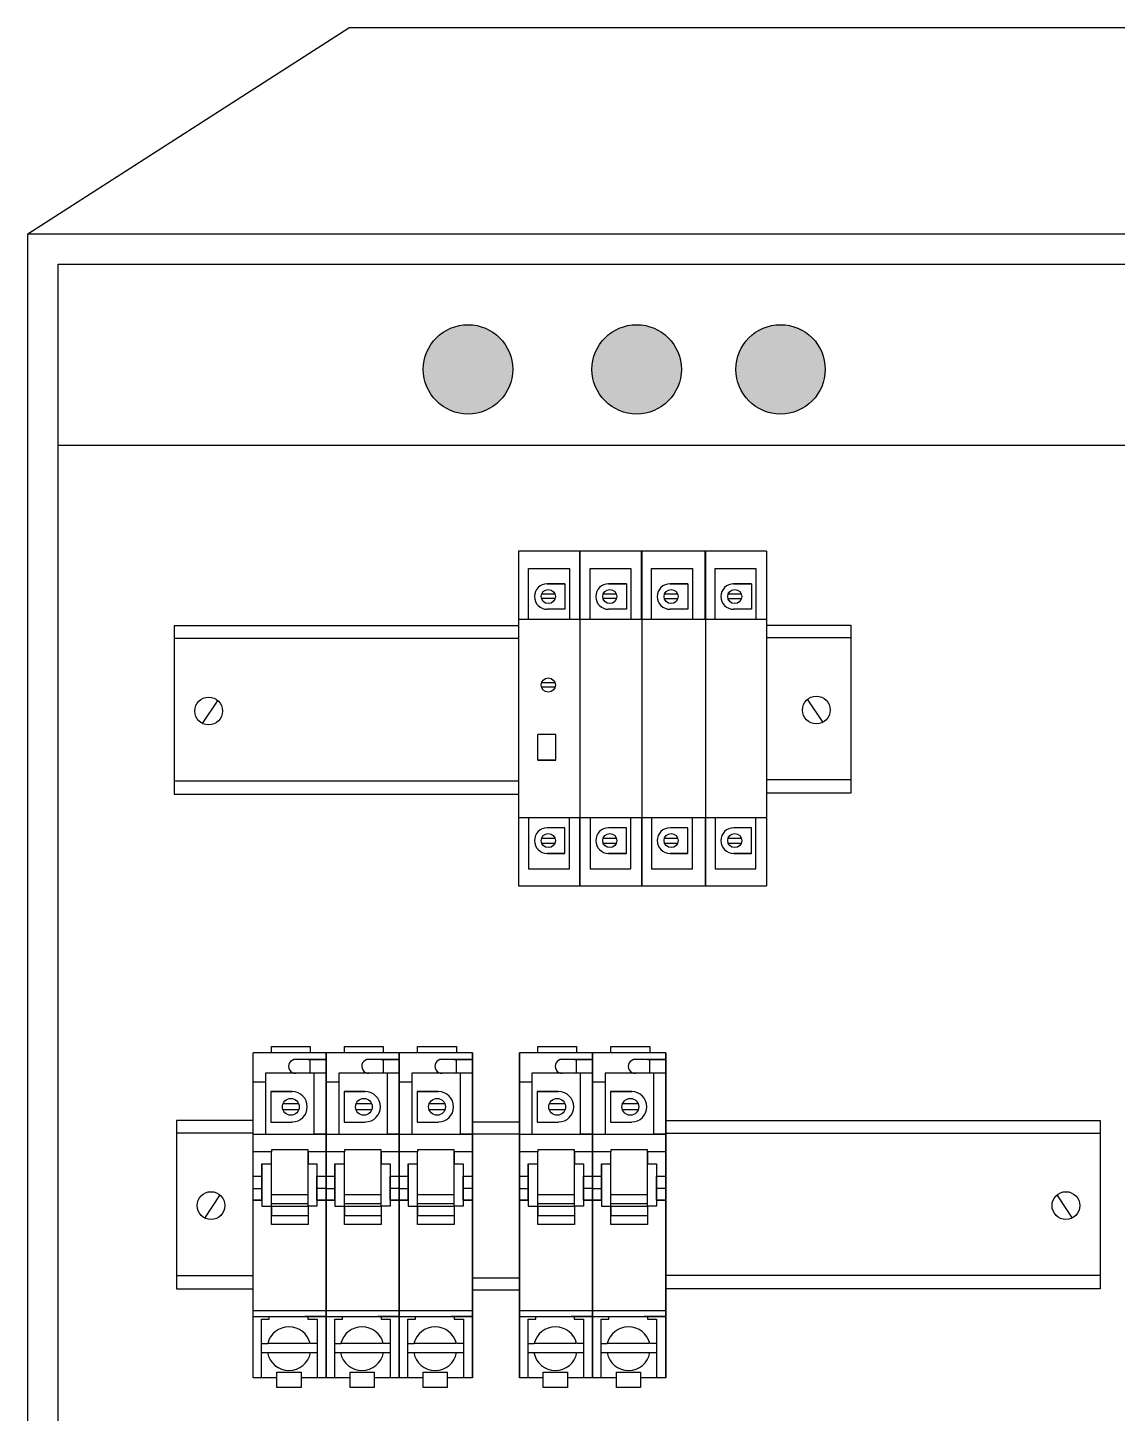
# Model space of a CAD drawing. Header units: millimetres. Extents: x -1335 to 33749, y 2338 to 5277.
# Drawn here: x 29799.9 to 29928.7, y 2863.6 to 3027.3 of the extents above; entities that cross this region are included whole.
import ezdxf

# ---------------------------------------------------------------- set-up
doc = ezdxf.new("R2010")
doc.units = ezdxf.units.MM
doc.layers.add('ASEMBOL', color=41, linetype='Continuous')
doc.layers.add('MAHAL', color=151, linetype='Continuous', lineweight=0)

msp = doc.modelspace()

# ---------------------------------------------------------------- hatches: boundary and pattern name
at = {"layer": 'MAHAL'}
h = msp.add_hatch(color=256, dxfattribs=at)
h.set_gradient(color1=(244, 11, 158), color2=(246, 60, 178), one_color=1, tint=0.6)
h.paths.add_polyline_path([(29857.22, 2986.95, 1), (29846.67, 2986.95, 1)])
h = msp.add_hatch(color=256, dxfattribs=at)
h.set_gradient(color1=(15, 15, 240), color2=(63, 63, 243), one_color=1, tint=0.6)
h.paths.add_polyline_path([(29877.16, 2986.95, 1), (29866.6, 2986.95, 1)])
h = msp.add_hatch(color=256, dxfattribs=at)
h.set_gradient(color1=(236, 214, 19), color2=(240, 222, 66), one_color=1, tint=0.6)
h.paths.add_polyline_path([(29894.16, 2986.95, 1), (29883.61, 2986.95, 1)])

# ---------------------------------------------------------------- linework, layer by layer
for p, q in [((29799.92, 3002.98, 16.46), (29837.85, 3027.32, 16.46)), ((30125.43, 3027.32, 16.46), (29837.85, 3027.32, 16.46)), ((29799.92, 2766.27, 16.46), (29799.92, 3002.98, 16.46)), ((29799.92, 3002.98, 16.46), (30087.51, 3002.98, 16.46)), ((29803.52, 2770.25, 16.46), (29803.52, 2999.38, 16.46)), ((29803.52, 2999.38, 16.46), (30084.92, 2999.38, 16.46))]:
    msp.add_line(p, q)
at = {"layer": 'ASEMBOL'}
for p, q in [((29803.52, 2977.98, 16.46), (29934.67, 2977.98, 16.46)), ((29857.93, 2965.45, 16.46), (29857.93, 2925.91, 16.46)), ((29887.22, 2965.45, 16.46), (29857.93, 2965.45, 16.46)), ((29865.18, 2957.4, 16.46), (29865.18, 2965.45, 16.46)), ((29865.18, 2957.4, 16.46), (29865.18, 2965.45, 16.46)), ((29865.18, 2965.45, 16.46), (29865.18, 2957.4, 16.46)), ((29865.18, 2965.45, 16.46), (29865.18, 2957.4, 16.46)), ((29865.18, 2965.45, 16.46), (29865.18, 2957.4, 16.46)), ((29865.18, 2965.45, 16.46), (29865.18, 2925.91, 16.46)), ((29865.18, 2965.44, 16.46), (29865.18, 2957.4, 16.46)), ((29872.44, 2957.4, 16.46), (29872.44, 2965.45, 16.46)), ((29872.44, 2965.45, 16.46), (29872.44, 2957.4, 16.46)), ((29872.44, 2965.45, 16.46), (29872.44, 2957.4, 16.46)), ((29872.51, 2965.45, 16.46), (29872.51, 2925.91, 16.46)), ((29879.96, 2957.4, 16.46), (29879.96, 2965.45, 16.46)), ((29879.96, 2965.45, 16.46), (29879.96, 2957.4, 16.46)), ((29879.96, 2965.45, 16.46), (29879.96, 2957.4, 16.46)), ((29880.03, 2965.45, 16.46), (29880.03, 2925.91, 16.46)), ((29887.22, 2965.45, 16.46), (29887.22, 2925.91, 16.46)), ((29859.11, 2957.4, 16.46), (29859.11, 2963.42, 16.46)), ((29859.11, 2963.42, 16.46), (29863.94, 2963.42, 16.46)), ((29863.94, 2963.42, 16.46), (29863.94, 2962.55, 16.46)), ((29863.94, 2963.42, 16.46), (29863.94, 2957.4, 16.46)), ((29866.37, 2963.42, 16.46), (29871.2, 2963.42, 16.46)), ((29866.37, 2957.4, 16.46), (29866.37, 2963.42, 16.46)), ((29871.2, 2963.42, 16.46), (29871.2, 2962.55, 16.46)), ((29871.2, 2963.42, 16.46), (29871.2, 2957.4, 16.46)), ((29873.62, 2957.4, 16.46), (29873.62, 2963.42, 16.46)), ((29873.62, 2963.42, 16.46), (29878.46, 2963.42, 16.46)), ((29878.46, 2963.42, 16.46), (29878.46, 2962.54, 16.46)), ((29878.46, 2963.42, 16.46), (29878.46, 2957.4, 16.46)), ((29881.14, 2957.4, 16.46), (29881.14, 2963.42, 16.46)), ((29881.14, 2963.42, 16.46), (29885.97, 2963.42, 16.46)), ((29885.97, 2963.42, 16.46), (29885.97, 2962.54, 16.46)), ((29885.97, 2963.42, 16.46), (29885.97, 2957.4, 16.46)), ((29861.31, 2961.6, 16.46), (29863.41, 2961.6, 16.46)), ((29863.41, 2961.6, 16.46), (29861.31, 2961.6, 16.46)), ((29863.41, 2961.6, 16.46), (29863.41, 2958.59, 16.46)), ((29868.56, 2961.6, 16.46), (29870.67, 2961.6, 16.46)), ((29870.67, 2961.6, 16.46), (29868.56, 2961.6, 16.46)), ((29870.67, 2961.6, 16.46), (29870.67, 2958.59, 16.46)), ((29875.82, 2961.6, 16.46), (29877.93, 2961.6, 16.46)), ((29877.93, 2961.6, 16.46), (29875.82, 2961.6, 16.46)), ((29877.93, 2961.6, 16.46), (29877.93, 2958.59, 16.46)), ((29883.34, 2961.6, 16.46), (29885.45, 2961.6, 16.46)), ((29885.45, 2961.6, 16.46), (29883.34, 2961.6, 16.46)), ((29885.45, 2961.6, 16.46), (29885.45, 2958.59, 16.46)), ((29860.65, 2960.41, 16.46), (29862.23, 2960.41, 16.46)), ((29862.23, 2959.85, 16.46), (29860.65, 2959.85, 16.46)), ((29867.9, 2960.41, 16.46), (29869.49, 2960.41, 16.46)), ((29869.49, 2959.85, 16.46), (29867.9, 2959.85, 16.46)), ((29875.16, 2960.41, 16.46), (29876.74, 2960.41, 16.46)), ((29876.74, 2959.84, 16.46), (29875.16, 2959.84, 16.46)), ((29882.68, 2960.41, 16.46), (29884.26, 2960.41, 16.46)), ((29884.26, 2959.84, 16.46), (29882.68, 2959.84, 16.46)), ((29887.22, 2957.4, 16.46), (29857.93, 2957.4, 16.46)), ((29863.41, 2958.59, 16.46), (29861.31, 2958.59, 16.46)), ((29870.67, 2958.59, 16.46), (29868.56, 2958.59, 16.46)), ((29877.93, 2958.59, 16.46), (29875.82, 2958.59, 16.46)), ((29885.45, 2958.59, 16.46), (29883.34, 2958.59, 16.46)), ((29817.24, 2956.62, 32.92), (29817.24, 2936.74, 32.92)), ((29857.93, 2956.62, 2.78), (29817.24, 2956.62, 20.55)), ((29887.22, 2956.73, -61.44), (29897.17, 2956.73, -57.23)), ((29897.17, 2956.73, -45.04), (29897.17, 2936.86, -45.04)), ((29857.93, 2955.14, 2.78), (29817.24, 2955.14, 20.55)), ((29887.22, 2955.26, -61.44), (29897.17, 2955.26, -57.23)), ((29860.65, 2949.95, 16.46), (29862.23, 2949.95, 16.46)), ((29862.23, 2949.38, 16.46), (29860.65, 2949.38, 16.46)), ((29822.37, 2947.85, 32.92), (29820.54, 2945.08, 32.92)), ((29892.04, 2947.97, -45.04), (29893.88, 2945.2, -45.04)), ((29862.32, 2943.8, 16.46), (29860.21, 2943.8, 16.46)), ((29860.21, 2940.78, 16.46), (29860.21, 2943.8, 16.46)), ((29862.32, 2940.78, 16.46), (29862.32, 2943.8, 16.46)), ((29862.32, 2940.78, 16.46), (29860.21, 2940.78, 16.46)), ((29860.21, 2940.78, 16.46), (29862.32, 2940.78, 16.46)), ((29817.24, 2938.31, 20.55), (29857.93, 2938.31, 2.78)), ((29897.17, 2938.43, -57.23), (29887.22, 2938.43, -61.44)), ((29817.24, 2936.74, 20.55), (29857.93, 2936.74, 2.78)), ((29897.17, 2936.86, -57.23), (29887.22, 2936.86, -61.44)), ((29887.22, 2933.96, 16.46), (29857.93, 2933.96, 16.46)), ((29859.11, 2933.96, 16.46), (29859.11, 2927.93, 16.46)), ((29863.41, 2932.77, 16.46), (29861.31, 2932.77, 16.46)), ((29863.41, 2929.75, 16.46), (29863.41, 2932.77, 16.46)), ((29863.94, 2927.93, 16.46), (29863.94, 2933.96, 16.46)), ((29865.18, 2925.91, 16.46), (29865.18, 2933.96, 16.46)), ((29865.18, 2925.91, 16.46), (29865.18, 2933.96, 16.46)), ((29865.18, 2933.96, 16.46), (29865.18, 2925.91, 16.46)), ((29865.18, 2933.96, 16.46), (29865.18, 2925.91, 16.46)), ((29865.18, 2933.96, 16.46), (29865.18, 2925.91, 16.46)), ((29865.18, 2933.96, 16.46), (29865.18, 2925.91, 16.46)), ((29866.37, 2933.96, 16.46), (29866.37, 2927.93, 16.46)), ((29870.67, 2932.77, 16.46), (29868.56, 2932.77, 16.46)), ((29870.67, 2929.75, 16.46), (29870.67, 2932.77, 16.46)), ((29871.2, 2927.93, 16.46), (29871.2, 2933.96, 16.46)), ((29872.51, 2925.91, 16.46), (29872.51, 2933.96, 16.46)), ((29873.62, 2933.96, 16.46), (29873.62, 2927.93, 16.46)), ((29877.93, 2932.77, 16.46), (29875.82, 2932.77, 16.46)), ((29877.93, 2929.75, 16.46), (29877.93, 2932.77, 16.46)), ((29878.46, 2927.93, 16.46), (29878.46, 2933.96, 16.46)), ((29880.03, 2925.91, 16.46), (29880.03, 2933.96, 16.46)), ((29881.14, 2933.96, 16.46), (29881.14, 2927.93, 16.46)), ((29885.45, 2932.77, 16.46), (29883.34, 2932.77, 16.46)), ((29885.45, 2929.75, 16.46), (29885.45, 2932.77, 16.46)), ((29885.97, 2927.93, 16.46), (29885.97, 2933.96, 16.46)), ((29862.23, 2931.51, 16.46), (29860.65, 2931.51, 16.46)), ((29869.49, 2931.51, 16.46), (29867.9, 2931.51, 16.46)), ((29876.74, 2931.51, 16.46), (29875.16, 2931.51, 16.46)), ((29884.26, 2931.51, 16.46), (29882.68, 2931.51, 16.46)), ((29860.65, 2930.94, 16.46), (29862.23, 2930.94, 16.46)), ((29863.41, 2929.75, 16.46), (29861.31, 2929.75, 16.46)), ((29861.31, 2929.75, 16.46), (29863.41, 2929.75, 16.46)), ((29867.9, 2930.94, 16.46), (29869.49, 2930.94, 16.46)), ((29870.67, 2929.75, 16.46), (29868.56, 2929.75, 16.46)), ((29868.56, 2929.75, 16.46), (29870.67, 2929.75, 16.46)), ((29875.16, 2930.95, 16.46), (29876.74, 2930.95, 16.46)), ((29877.93, 2929.75, 16.46), (29875.82, 2929.75, 16.46)), ((29875.82, 2929.75, 16.46), (29877.93, 2929.75, 16.46)), ((29882.68, 2930.95, 16.46), (29884.26, 2930.95, 16.46)), ((29885.45, 2929.75, 16.46), (29883.34, 2929.75, 16.46)), ((29883.34, 2929.75, 16.46), (29885.45, 2929.75, 16.46)), ((29859.11, 2927.93, 16.46), (29863.94, 2927.93, 16.46)), ((29863.94, 2927.93, 16.46), (29863.94, 2928.81, 16.46)), ((29866.37, 2927.93, 16.46), (29871.2, 2927.93, 16.46)), ((29871.2, 2927.93, 16.46), (29871.2, 2928.81, 16.46)), ((29873.62, 2927.93, 16.46), (29878.46, 2927.93, 16.46)), ((29878.46, 2927.93, 16.46), (29878.46, 2928.81, 16.46)), ((29881.14, 2927.93, 16.46), (29885.97, 2927.93, 16.46)), ((29885.97, 2927.93, 16.46), (29885.97, 2928.81, 16.46)), ((29857.93, 2925.91, 16.46), (29887.22, 2925.91, 16.46)), ((29828.71, 2906.94, 16.46), (29833.3, 2906.94, 16.46)), ((29828.71, 2906.17, 16.46), (29828.71, 2906.94, 16.46)), ((29833.3, 2906.94, 16.46), (29833.3, 2906.17, 16.46)), ((29837.35, 2906.94, 16.46), (29841.94, 2906.94, 16.46)), ((29837.35, 2906.17, 16.46), (29837.35, 2906.94, 16.46)), ((29841.94, 2906.94, 16.46), (29841.94, 2906.17, 16.46)), ((29845.99, 2906.94, 16.46), (29850.58, 2906.94, 16.46)), ((29845.99, 2906.17, 16.46), (29845.99, 2906.94, 16.46)), ((29850.58, 2906.94, 16.46), (29850.58, 2906.17, 16.46)), ((29860.19, 2906.94, 16.46), (29864.78, 2906.94, 16.46)), ((29860.19, 2906.17, 16.46), (29860.19, 2906.94, 16.46)), ((29864.78, 2906.94, 16.46), (29864.78, 2906.17, 16.46)), ((29868.83, 2906.94, 16.46), (29873.42, 2906.94, 16.46)), ((29868.83, 2906.17, 16.46), (29868.83, 2906.94, 16.46)), ((29873.42, 2906.94, 16.46), (29873.42, 2906.17, 16.46)), ((29826.55, 2867.77, 16.46), (29826.55, 2906.17, 16.46)), ((29835.19, 2906.17, 16.46), (29826.55, 2906.17, 16.46)), ((29835.19, 2905.4, 16.46), (29831.59, 2905.4, 16.46)), ((29835.19, 2905.4, 16.46), (29833.05, 2905.4, 16.46)), ((29833.05, 2905.4, 16.46), (29835.19, 2905.4, 16.46)), ((29833.31, 2903.76, 16.46), (29833.31, 2905.4, 16.46)), ((29835.19, 2867.77, 16.46), (29835.19, 2906.17, 16.46)), ((29843.83, 2906.17, 16.46), (29835.19, 2906.17, 16.46)), ((29835.19, 2867.77, 16.46), (29835.19, 2906.17, 16.46)), ((29835.19, 2906.17, 16.46), (29835.19, 2867.77, 16.46)), ((29835.19, 2867.77, 16.46), (29835.19, 2906.17, 16.46)), ((29843.83, 2905.4, 16.46), (29840.23, 2905.4, 16.46)), ((29843.83, 2905.4, 16.46), (29841.69, 2905.4, 16.46)), ((29841.69, 2905.4, 16.46), (29843.83, 2905.4, 16.46)), ((29841.95, 2903.76, 16.46), (29841.95, 2905.4, 16.46)), ((29843.83, 2867.77, 16.46), (29843.83, 2906.17, 16.46)), ((29843.83, 2906.17, 16.46), (29843.83, 2867.77, 16.46)), ((29843.83, 2867.77, 16.46), (29843.83, 2906.17, 16.46)), ((29852.47, 2906.17, 16.46), (29843.83, 2906.17, 16.46)), ((29852.47, 2905.4, 16.46), (29848.87, 2905.4, 16.46)), ((29852.47, 2905.4, 16.46), (29850.33, 2905.4, 16.46)), ((29850.33, 2905.4, 16.46), (29852.47, 2905.4, 16.46)), ((29850.59, 2903.76, 16.46), (29850.59, 2905.4, 16.46)), ((29852.47, 2867.77, 16.46), (29852.47, 2906.17, 16.46)), ((29852.47, 2867.77, 16.46), (29852.47, 2906.17, 16.46)), ((29852.47, 2906.17, 16.46), (29852.47, 2867.77, 16.46)), ((29858.03, 2867.77, 16.46), (29858.03, 2906.17, 16.46)), ((29866.67, 2906.17, 16.46), (29858.03, 2906.17, 16.46)), ((29858.03, 2867.77, 16.46), (29858.03, 2906.17, 16.46)), ((29858.03, 2906.17, 16.46), (29858.03, 2867.77, 16.46)), ((29858.03, 2867.77, 16.46), (29858.03, 2906.17, 16.46)), ((29866.67, 2905.4, 16.46), (29863.07, 2905.4, 16.46)), ((29866.67, 2905.4, 16.46), (29864.53, 2905.4, 16.46)), ((29864.53, 2905.4, 16.46), (29866.67, 2905.4, 16.46)), ((29864.79, 2903.76, 16.46), (29864.79, 2905.4, 16.46)), ((29866.67, 2867.77, 16.46), (29866.67, 2906.17, 16.46)), ((29866.67, 2906.17, 16.46), (29866.67, 2867.77, 16.46)), ((29866.67, 2867.77, 16.46), (29866.67, 2906.17, 16.46)), ((29875.31, 2906.17, 16.46), (29866.67, 2906.17, 16.46)), ((29875.31, 2905.4, 16.46), (29871.71, 2905.4, 16.46)), ((29875.31, 2905.4, 16.46), (29873.17, 2905.4, 16.46)), ((29873.17, 2905.4, 16.46), (29875.31, 2905.4, 16.46)), ((29873.43, 2903.76, 16.46), (29873.43, 2905.4, 16.46)), ((29875.31, 2867.77, 16.46), (29875.31, 2906.17, 16.46)), ((29875.31, 2867.77, 16.46), (29875.31, 2906.17, 16.46)), ((29875.31, 2906.17, 16.46), (29875.31, 2867.77, 16.46)), ((29835.19, 2903.76, 16.46), (29828.03, 2903.76, 16.46)), ((29828.03, 2903.76, 16.46), (29828.03, 2902.71, 16.46)), ((29828.03, 2903.76, 16.46), (29828.03, 2896.58, 16.46)), ((29835.19, 2903.76, 16.46), (29831.59, 2903.76, 16.46)), ((29833.78, 2896.58, 16.46), (29833.78, 2903.76, 16.46)), ((29843.83, 2903.76, 16.46), (29836.67, 2903.76, 16.46)), ((29836.67, 2903.76, 16.46), (29836.67, 2902.71, 16.46)), ((29836.67, 2903.76, 16.46), (29836.67, 2896.58, 16.46)), ((29843.83, 2903.76, 16.46), (29840.23, 2903.76, 16.46)), ((29842.42, 2896.58, 16.46), (29842.42, 2903.76, 16.46)), ((29852.47, 2903.76, 16.46), (29845.31, 2903.76, 16.46)), ((29845.31, 2903.76, 16.46), (29845.31, 2902.71, 16.46)), ((29845.31, 2903.76, 16.46), (29845.31, 2896.58, 16.46)), ((29852.47, 2903.76, 16.46), (29848.87, 2903.76, 16.46)), ((29851.06, 2896.58, 16.46), (29851.06, 2903.76, 16.46)), ((29866.67, 2903.76, 16.46), (29859.51, 2903.76, 16.46)), ((29859.51, 2903.76, 16.46), (29859.51, 2902.71, 16.46)), ((29859.51, 2903.76, 16.46), (29859.51, 2896.58, 16.46)), ((29866.67, 2903.76, 16.46), (29863.07, 2903.76, 16.46)), ((29865.26, 2896.58, 16.46), (29865.26, 2903.76, 16.46)), ((29875.31, 2903.76, 16.46), (29868.15, 2903.76, 16.46)), ((29868.15, 2903.76, 16.46), (29868.15, 2902.71, 16.46)), ((29868.15, 2903.76, 16.46), (29868.15, 2896.58, 16.46)), ((29875.31, 2903.76, 16.46), (29871.71, 2903.76, 16.46)), ((29873.9, 2896.58, 16.46), (29873.9, 2903.76, 16.46)), ((29828.03, 2902.71, 16.46), (29826.55, 2902.71, 16.46)), ((29831.17, 2901.59, 16.46), (29828.66, 2901.59, 16.46)), ((29828.66, 2901.59, 16.46), (29831.17, 2901.59, 16.46)), ((29828.66, 2901.59, 16.46), (29828.66, 2898, 16.46)), ((29836.67, 2902.71, 16.46), (29835.19, 2902.71, 16.46)), ((29839.81, 2901.59, 16.46), (29837.3, 2901.59, 16.46)), ((29837.3, 2901.59, 16.46), (29839.81, 2901.59, 16.46)), ((29837.3, 2901.59, 16.46), (29837.3, 2898, 16.46)), ((29845.31, 2902.71, 16.46), (29843.83, 2902.71, 16.46)), ((29845.94, 2901.59, 16.46), (29845.94, 2898, 16.46)), ((29848.45, 2901.59, 16.46), (29845.94, 2901.59, 16.46)), ((29845.94, 2901.59, 16.46), (29848.45, 2901.59, 16.46)), ((29859.51, 2902.71, 16.46), (29858.03, 2902.71, 16.46)), ((29862.65, 2901.59, 16.46), (29860.14, 2901.59, 16.46)), ((29860.14, 2901.59, 16.46), (29862.65, 2901.59, 16.46)), ((29860.14, 2901.59, 16.46), (29860.14, 2898, 16.46)), ((29868.15, 2902.71, 16.46), (29866.67, 2902.71, 16.46)), ((29868.78, 2901.59, 16.46), (29868.78, 2898, 16.46)), ((29871.29, 2901.59, 16.46), (29868.78, 2901.59, 16.46)), ((29868.78, 2901.59, 16.46), (29871.29, 2901.59, 16.46)), ((29831.95, 2900.17, 16.46), (29830.07, 2900.17, 16.46)), ((29840.59, 2900.17, 16.46), (29838.71, 2900.17, 16.46)), ((29849.23, 2900.17, 16.46), (29847.35, 2900.17, 16.46)), ((29863.43, 2900.17, 16.46), (29861.55, 2900.17, 16.46)), ((29872.07, 2900.17, 16.46), (29870.19, 2900.17, 16.46)), ((29830.07, 2899.5, 16.46), (29831.95, 2899.5, 16.46)), ((29838.71, 2899.5, 16.46), (29840.59, 2899.5, 16.46)), ((29847.35, 2899.5, 16.46), (29849.23, 2899.5, 16.46)), ((29861.55, 2899.5, 16.46), (29863.43, 2899.5, 16.46)), ((29870.19, 2899.5, 16.46), (29872.07, 2899.5, 16.46)), ((29826.46, 2898.18, 16.46), (29817.52, 2898.18, 20.37)), ((29817.52, 2898.18, 32.74), (29817.52, 2878.3, 32.74)), ((29826.46, 2896.7, 16.46), (29817.52, 2896.7, 20.37)), ((29828.66, 2898, 16.46), (29831.17, 2898, 16.46)), ((29837.3, 2898, 16.46), (29839.81, 2898, 16.46)), ((29845.94, 2898, 16.46), (29848.45, 2898, 16.46)), ((29852.47, 2898.02, 16.46), (29858.03, 2898.02, 16.46)), ((29860.14, 2898, 16.46), (29862.65, 2898, 16.46)), ((29868.78, 2898, 16.46), (29871.29, 2898, 16.46)), ((29875.31, 2898.18, -5.18), (29926.66, 2898.18, 16.58)), ((29875.31, 2896.7, -5.18), (29926.66, 2896.7, 16.58)), ((29926.66, 2898.18, 32.74), (29926.66, 2878.3, 32.74)), ((29826.55, 2896.58, 16.46), (29828.03, 2896.58, 16.46)), ((29828.03, 2896.58, 16.46), (29835.19, 2896.58, 16.46)), ((29835.19, 2896.58, 16.46), (29833.78, 2896.58, 16.46)), ((29835.19, 2896.58, 16.46), (29836.67, 2896.58, 16.46)), ((29836.67, 2896.58, 16.46), (29843.83, 2896.58, 16.46)), ((29843.83, 2896.58, 16.46), (29842.42, 2896.58, 16.46)), ((29843.83, 2896.58, 16.46), (29845.31, 2896.58, 16.46)), ((29845.31, 2896.58, 16.46), (29852.47, 2896.58, 16.46)), ((29852.47, 2896.58, 16.46), (29851.06, 2896.58, 16.46)), ((29852.47, 2896.62, 16.46), (29858.03, 2896.62, 16.46)), ((29858.03, 2896.58, 16.46), (29859.51, 2896.58, 16.46)), ((29859.51, 2896.58, 16.46), (29866.67, 2896.58, 16.46)), ((29866.67, 2896.58, 16.46), (29865.26, 2896.58, 16.46)), ((29866.67, 2896.58, 16.46), (29868.15, 2896.58, 16.46)), ((29868.15, 2896.58, 16.46), (29875.31, 2896.58, 16.46)), ((29875.31, 2896.58, 16.46), (29873.9, 2896.58, 16.46)), ((29828.72, 2894.46, 16.46), (29826.55, 2894.46, 16.46)), ((29833.05, 2894.71, 16.46), (29828.72, 2894.71, 16.46)), ((29828.72, 2894.71, 16.46), (29828.72, 2894.46, 16.46)), ((29828.72, 2888.05, 16.46), (29828.72, 2894.46, 16.46)), ((29833.05, 2888.05, 16.46), (29833.05, 2894.71, 16.46)), ((29833.05, 2894.48, 16.46), (29833.05, 2893.04, 16.46)), ((29835.18, 2894.46, 16.46), (29833.05, 2894.46, 16.46)), ((29837.36, 2894.46, 16.46), (29835.19, 2894.46, 16.46)), ((29841.69, 2894.71, 16.46), (29837.36, 2894.71, 16.46)), ((29837.36, 2894.71, 16.46), (29837.36, 2894.46, 16.46)), ((29837.36, 2888.05, 16.46), (29837.36, 2894.46, 16.46)), ((29841.69, 2888.05, 16.46), (29841.69, 2894.71, 16.46)), ((29841.69, 2894.48, 16.46), (29841.69, 2893.04, 16.46)), ((29843.82, 2894.46, 16.46), (29841.69, 2894.46, 16.46)), ((29846, 2894.46, 16.46), (29843.83, 2894.46, 16.46)), ((29850.33, 2894.71, 16.46), (29846, 2894.71, 16.46)), ((29846, 2894.71, 16.46), (29846, 2894.46, 16.46)), ((29846, 2888.05, 16.46), (29846, 2894.46, 16.46)), ((29850.33, 2888.05, 16.46), (29850.33, 2894.71, 16.46)), ((29850.33, 2894.48, 16.46), (29850.33, 2893.04, 16.46)), ((29852.46, 2894.46, 16.46), (29850.33, 2894.46, 16.46)), ((29860.2, 2894.46, 16.46), (29858.03, 2894.46, 16.46)), ((29864.54, 2894.71, 16.46), (29860.2, 2894.71, 16.46)), ((29860.2, 2894.71, 16.46), (29860.2, 2894.46, 16.46)), ((29860.2, 2888.05, 16.46), (29860.2, 2894.46, 16.46)), ((29864.54, 2888.05, 16.46), (29864.54, 2894.71, 16.46)), ((29864.54, 2894.48, 16.46), (29864.54, 2893.04, 16.46)), ((29866.66, 2894.46, 16.46), (29864.54, 2894.46, 16.46)), ((29868.84, 2894.46, 16.46), (29866.67, 2894.46, 16.46)), ((29873.18, 2894.71, 16.46), (29868.84, 2894.71, 16.46)), ((29868.84, 2894.71, 16.46), (29868.84, 2894.46, 16.46)), ((29868.84, 2888.05, 16.46), (29868.84, 2894.46, 16.46)), ((29873.18, 2888.05, 16.46), (29873.18, 2894.71, 16.46)), ((29873.18, 2894.48, 16.46), (29873.18, 2893.04, 16.46)), ((29875.3, 2894.46, 16.46), (29873.18, 2894.46, 16.46)), ((29827.59, 2893.06, 16.46), (29827.59, 2888.77, 16.46)), ((29827.59, 2893.06, 16.46), (29828.72, 2893.06, 16.46)), ((29827.59, 2888.77, 16.46), (29827.59, 2893.04, 16.46)), ((29833.05, 2893.04, 16.46), (29834.1, 2893.04, 16.46)), ((29834.1, 2893.04, 16.46), (29834.1, 2891.59, 16.46)), ((29836.23, 2893.06, 16.46), (29836.23, 2888.77, 16.46)), ((29836.23, 2893.06, 16.46), (29837.36, 2893.06, 16.46)), ((29836.23, 2888.77, 16.46), (29836.23, 2893.04, 16.46)), ((29841.69, 2893.04, 16.46), (29842.74, 2893.04, 16.46)), ((29842.74, 2893.04, 16.46), (29842.74, 2891.59, 16.46)), ((29844.87, 2893.06, 16.46), (29844.87, 2888.77, 16.46)), ((29844.87, 2893.06, 16.46), (29846, 2893.06, 16.46)), ((29844.87, 2888.77, 16.46), (29844.87, 2893.04, 16.46)), ((29850.33, 2893.04, 16.46), (29851.38, 2893.04, 16.46)), ((29851.38, 2893.04, 16.46), (29851.38, 2891.59, 16.46)), ((29859.07, 2893.06, 16.46), (29859.07, 2888.77, 16.46)), ((29859.07, 2893.06, 16.46), (29860.2, 2893.06, 16.46)), ((29859.07, 2888.77, 16.46), (29859.07, 2893.04, 16.46)), ((29864.54, 2893.04, 16.46), (29865.59, 2893.04, 16.46)), ((29865.59, 2893.04, 16.46), (29865.59, 2891.59, 16.46)), ((29867.71, 2893.06, 16.46), (29867.71, 2888.77, 16.46)), ((29867.71, 2893.06, 16.46), (29868.84, 2893.06, 16.46)), ((29867.71, 2888.77, 16.46), (29867.71, 2893.04, 16.46)), ((29873.18, 2893.04, 16.46), (29874.23, 2893.04, 16.46)), ((29874.23, 2893.04, 16.46), (29874.23, 2891.59, 16.46)), ((29826.55, 2891.59, 16.46), (29827.59, 2891.59, 16.46)), ((29826.55, 2890.15, 16.46), (29827.59, 2890.15, 16.46)), ((29827.59, 2890.15, 16.46), (29827.59, 2888.77, 16.46)), ((29834.1, 2891.59, 16.46), (29834.1, 2888.77, 16.46)), ((29834.1, 2888.77, 16.46), (29834.1, 2891.59, 16.46)), ((29834.1, 2891.59, 16.46), (29835.19, 2891.59, 16.46)), ((29834.1, 2890.15, 16.46), (29834.1, 2888.77, 16.46)), ((29835.19, 2890.15, 16.46), (29834.1, 2890.15, 16.46)), ((29835.19, 2891.59, 16.46), (29836.23, 2891.59, 16.46)), ((29835.19, 2890.15, 16.46), (29836.23, 2890.15, 16.46)), ((29836.23, 2890.15, 16.46), (29836.23, 2888.77, 16.46)), ((29842.74, 2891.59, 16.46), (29842.74, 2888.77, 16.46)), ((29842.74, 2888.77, 16.46), (29842.74, 2891.59, 16.46)), ((29842.74, 2891.59, 16.46), (29843.83, 2891.59, 16.46)), ((29842.74, 2890.15, 16.46), (29842.74, 2888.77, 16.46)), ((29843.83, 2890.15, 16.46), (29842.74, 2890.15, 16.46)), ((29843.83, 2891.59, 16.46), (29844.87, 2891.59, 16.46)), ((29843.83, 2890.15, 16.46), (29844.87, 2890.15, 16.46)), ((29844.87, 2890.15, 16.46), (29844.87, 2888.77, 16.46)), ((29851.38, 2891.59, 16.46), (29851.38, 2888.77, 16.46)), ((29851.38, 2888.77, 16.46), (29851.38, 2891.59, 16.46)), ((29851.38, 2891.59, 16.46), (29852.47, 2891.59, 16.46)), ((29851.38, 2890.15, 16.46), (29851.38, 2888.77, 16.46)), ((29852.47, 2890.15, 16.46), (29851.38, 2890.15, 16.46)), ((29858.03, 2891.59, 16.46), (29859.07, 2891.59, 16.46)), ((29858.03, 2890.15, 16.46), (29859.07, 2890.15, 16.46)), ((29859.07, 2890.15, 16.46), (29859.07, 2888.77, 16.46)), ((29865.59, 2891.59, 16.46), (29865.59, 2888.77, 16.46)), ((29865.59, 2888.77, 16.46), (29865.59, 2891.59, 16.46)), ((29865.59, 2891.59, 16.46), (29866.67, 2891.59, 16.46)), ((29865.59, 2890.15, 16.46), (29865.59, 2888.77, 16.46)), ((29866.67, 2890.15, 16.46), (29865.59, 2890.15, 16.46)), ((29866.67, 2891.59, 16.46), (29867.71, 2891.59, 16.46)), ((29866.67, 2890.15, 16.46), (29867.71, 2890.15, 16.46)), ((29867.71, 2890.15, 16.46), (29867.71, 2888.77, 16.46)), ((29874.23, 2891.59, 16.46), (29874.23, 2888.77, 16.46)), ((29874.23, 2888.77, 16.46), (29874.23, 2891.59, 16.46)), ((29874.23, 2891.59, 16.46), (29875.31, 2891.59, 16.46)), ((29874.23, 2890.15, 16.46), (29874.23, 2888.77, 16.46)), ((29875.31, 2890.15, 16.46), (29874.23, 2890.15, 16.46)), ((29822.64, 2889.41, 32.74), (29820.81, 2886.64, 32.74)), ((29827.59, 2888.77, 16.46), (29826.55, 2888.77, 16.46)), ((29826.55, 2888.77, 16.46), (29827.59, 2888.77, 16.46)), ((29827.59, 2888.77, 16.46), (29827.59, 2888.05, 16.46)), ((29828.72, 2889.43, 16.46), (29833.05, 2889.43, 16.46)), ((29834.1, 2888.77, 16.46), (29834.1, 2888.05, 16.46)), ((29835.2, 2888.77, 16.46), (29834.1, 2888.77, 16.46)), ((29834.1, 2888.77, 16.46), (29835.2, 2888.77, 16.46)), ((29836.23, 2888.77, 16.46), (29835.19, 2888.77, 16.46)), ((29835.19, 2888.77, 16.46), (29836.23, 2888.77, 16.46)), ((29836.23, 2888.77, 16.46), (29836.23, 2888.05, 16.46)), ((29837.36, 2889.43, 16.46), (29841.69, 2889.43, 16.46)), ((29842.74, 2888.77, 16.46), (29842.74, 2888.05, 16.46)), ((29843.84, 2888.77, 16.46), (29842.74, 2888.77, 16.46)), ((29842.74, 2888.77, 16.46), (29843.84, 2888.77, 16.46)), ((29844.87, 2888.77, 16.46), (29843.83, 2888.77, 16.46)), ((29843.83, 2888.77, 16.46), (29844.87, 2888.77, 16.46)), ((29844.87, 2888.77, 16.46), (29844.87, 2888.05, 16.46)), ((29846, 2889.43, 16.46), (29850.33, 2889.43, 16.46)), ((29851.38, 2888.77, 16.46), (29851.38, 2888.05, 16.46)), ((29852.48, 2888.77, 16.46), (29851.38, 2888.77, 16.46)), ((29851.38, 2888.77, 16.46), (29852.48, 2888.77, 16.46)), ((29859.07, 2888.77, 16.46), (29858.03, 2888.77, 16.46)), ((29858.03, 2888.77, 16.46), (29859.07, 2888.77, 16.46)), ((29859.07, 2888.77, 16.46), (29859.07, 2888.05, 16.46)), ((29860.2, 2889.43, 16.46), (29864.54, 2889.43, 16.46)), ((29865.59, 2888.77, 16.46), (29865.59, 2888.05, 16.46)), ((29866.68, 2888.77, 16.46), (29865.59, 2888.77, 16.46)), ((29865.59, 2888.77, 16.46), (29866.68, 2888.77, 16.46)), ((29867.71, 2888.77, 16.46), (29866.67, 2888.77, 16.46)), ((29866.67, 2888.77, 16.46), (29867.71, 2888.77, 16.46)), ((29867.71, 2888.77, 16.46), (29867.71, 2888.05, 16.46)), ((29868.84, 2889.43, 16.46), (29873.18, 2889.43, 16.46)), ((29874.23, 2888.77, 16.46), (29874.23, 2888.05, 16.46)), ((29875.32, 2888.77, 16.46), (29874.23, 2888.77, 16.46)), ((29874.23, 2888.77, 16.46), (29875.32, 2888.77, 16.46)), ((29921.53, 2889.41, 32.74), (29923.36, 2886.64, 32.74)), ((29827.59, 2888.05, 16.46), (29828.72, 2888.05, 16.46)), ((29833.05, 2888.35, 16.46), (29828.72, 2888.35, 16.46)), ((29828.72, 2888.05, 16.46), (29833.05, 2888.05, 16.46)), ((29828.72, 2888.05, 16.46), (29828.72, 2886.97, 16.46)), ((29828.72, 2885.88, 16.46), (29828.72, 2888.05, 16.46)), ((29828.72, 2886.97, 16.46), (29833.05, 2886.97, 16.46)), ((29833.05, 2888.05, 16.46), (29833.05, 2888.35, 16.46)), ((29834.1, 2888.05, 16.46), (29833.05, 2888.05, 16.46)), ((29833.05, 2888.05, 16.46), (29833.05, 2886.97, 16.46)), ((29833.05, 2886.97, 16.46), (29833.05, 2885.88, 16.46)), ((29836.23, 2888.05, 16.46), (29837.36, 2888.05, 16.46)), ((29841.69, 2888.35, 16.46), (29837.36, 2888.35, 16.46)), ((29837.36, 2888.05, 16.46), (29841.69, 2888.05, 16.46)), ((29837.36, 2888.05, 16.46), (29837.36, 2886.97, 16.46)), ((29837.36, 2885.88, 16.46), (29837.36, 2888.05, 16.46)), ((29837.36, 2886.97, 16.46), (29841.69, 2886.97, 16.46)), ((29841.69, 2888.05, 16.46), (29841.69, 2888.35, 16.46)), ((29842.74, 2888.05, 16.46), (29841.69, 2888.05, 16.46)), ((29841.69, 2888.05, 16.46), (29841.69, 2886.97, 16.46)), ((29841.69, 2886.97, 16.46), (29841.69, 2885.88, 16.46)), ((29844.87, 2888.05, 16.46), (29846, 2888.05, 16.46)), ((29850.33, 2888.35, 16.46), (29846, 2888.35, 16.46)), ((29846, 2888.05, 16.46), (29850.33, 2888.05, 16.46)), ((29846, 2888.05, 16.46), (29846, 2886.97, 16.46)), ((29846, 2885.88, 16.46), (29846, 2888.05, 16.46)), ((29846, 2886.97, 16.46), (29850.33, 2886.97, 16.46)), ((29850.33, 2888.05, 16.46), (29850.33, 2888.35, 16.46)), ((29851.38, 2888.05, 16.46), (29850.33, 2888.05, 16.46)), ((29850.33, 2888.05, 16.46), (29850.33, 2886.97, 16.46)), ((29850.33, 2886.97, 16.46), (29850.33, 2885.88, 16.46)), ((29859.07, 2888.05, 16.46), (29860.2, 2888.05, 16.46)), ((29864.54, 2888.35, 16.46), (29860.2, 2888.35, 16.46)), ((29860.2, 2888.05, 16.46), (29864.54, 2888.05, 16.46)), ((29860.2, 2888.05, 16.46), (29860.2, 2886.97, 16.46)), ((29860.2, 2885.88, 16.46), (29860.2, 2888.05, 16.46)), ((29860.2, 2886.97, 16.46), (29864.54, 2886.97, 16.46)), ((29864.54, 2888.05, 16.46), (29864.54, 2888.35, 16.46)), ((29865.59, 2888.05, 16.46), (29864.54, 2888.05, 16.46)), ((29864.54, 2888.05, 16.46), (29864.54, 2886.97, 16.46)), ((29864.54, 2886.97, 16.46), (29864.54, 2885.88, 16.46)), ((29867.71, 2888.05, 16.46), (29868.84, 2888.05, 16.46)), ((29873.18, 2888.35, 16.46), (29868.84, 2888.35, 16.46)), ((29868.84, 2888.05, 16.46), (29873.18, 2888.05, 16.46)), ((29868.84, 2888.05, 16.46), (29868.84, 2886.97, 16.46)), ((29868.84, 2885.88, 16.46), (29868.84, 2888.05, 16.46)), ((29868.84, 2886.97, 16.46), (29873.18, 2886.97, 16.46)), ((29873.18, 2888.05, 16.46), (29873.18, 2888.35, 16.46)), ((29874.23, 2888.05, 16.46), (29873.18, 2888.05, 16.46)), ((29873.18, 2888.05, 16.46), (29873.18, 2886.97, 16.46)), ((29873.18, 2886.97, 16.46), (29873.18, 2885.88, 16.46)), ((29833.05, 2885.88, 16.46), (29828.72, 2885.88, 16.46)), ((29841.69, 2885.88, 16.46), (29837.36, 2885.88, 16.46)), ((29850.33, 2885.88, 16.46), (29846, 2885.88, 16.46)), ((29864.54, 2885.88, 16.46), (29860.2, 2885.88, 16.46)), ((29873.18, 2885.88, 16.46), (29868.84, 2885.88, 16.46)), ((29817.52, 2879.87, 20.37), (29826.46, 2879.87, 16.46)), ((29852.47, 2879.57, 16.46), (29858.03, 2879.57, 16.46)), ((29926.66, 2879.87, 16.58), (29875.31, 2879.87, -5.18)), ((29817.52, 2878.3, 20.37), (29826.46, 2878.3, 16.46)), ((29852.47, 2878.18, 16.46), (29858.03, 2878.18, 16.46)), ((29926.66, 2878.3, 16.58), (29875.31, 2878.3, -5.18)), ((29835.19, 2875.7, 16.46), (29826.55, 2875.7, 16.46)), ((29843.83, 2875.7, 16.46), (29835.19, 2875.7, 16.46)), ((29852.47, 2875.7, 16.46), (29843.83, 2875.7, 16.46)), ((29866.67, 2875.7, 16.46), (29858.03, 2875.7, 16.46)), ((29875.31, 2875.7, 16.46), (29866.67, 2875.7, 16.46)), ((29826.55, 2875.03, 16.46), (29835.19, 2875.03, 16.46)), ((29827.56, 2874.69, 16.46), (29828.46, 2874.69, 16.46)), ((29827.56, 2867.77, 16.46), (29827.56, 2874.69, 16.46)), ((29828.46, 2874.69, 16.46), (29828.46, 2875.03, 16.46)), ((29835.17, 2875.03, 16.46), (29832.65, 2875.03, 16.46)), ((29833.03, 2875.03, 16.46), (29833.03, 2874.69, 16.46)), ((29833.03, 2874.69, 16.46), (29834.12, 2874.69, 16.46)), ((29834.12, 2874.69, 16.46), (29834.12, 2867.77, 16.46)), ((29835.19, 2875.03, 16.46), (29843.83, 2875.03, 16.46)), ((29836.2, 2874.69, 16.46), (29837.1, 2874.69, 16.46)), ((29836.2, 2867.77, 16.46), (29836.2, 2874.69, 16.46)), ((29837.1, 2874.69, 16.46), (29837.1, 2875.03, 16.46)), ((29843.81, 2875.03, 16.46), (29841.29, 2875.03, 16.46)), ((29841.67, 2875.03, 16.46), (29841.67, 2874.69, 16.46)), ((29841.67, 2874.69, 16.46), (29842.76, 2874.69, 16.46)), ((29842.76, 2874.69, 16.46), (29842.76, 2867.77, 16.46)), ((29843.83, 2875.03, 16.46), (29852.47, 2875.03, 16.46)), ((29844.84, 2874.69, 16.46), (29845.74, 2874.69, 16.46)), ((29844.84, 2867.77, 16.46), (29844.84, 2874.69, 16.46)), ((29845.74, 2874.69, 16.46), (29845.74, 2875.03, 16.46)), ((29852.45, 2875.03, 16.46), (29849.93, 2875.03, 16.46)), ((29850.31, 2875.03, 16.46), (29850.31, 2874.69, 16.46)), ((29850.31, 2874.69, 16.46), (29851.4, 2874.69, 16.46)), ((29851.4, 2874.69, 16.46), (29851.4, 2867.77, 16.46)), ((29858.03, 2875.03, 16.46), (29866.67, 2875.03, 16.46)), ((29859.04, 2874.69, 16.46), (29859.95, 2874.69, 16.46)), ((29859.04, 2867.77, 16.46), (29859.04, 2874.69, 16.46)), ((29859.95, 2874.69, 16.46), (29859.95, 2875.03, 16.46)), ((29866.65, 2875.03, 16.46), (29864.13, 2875.03, 16.46)), ((29864.51, 2875.03, 16.46), (29864.51, 2874.69, 16.46)), ((29864.51, 2874.69, 16.46), (29865.6, 2874.69, 16.46)), ((29865.6, 2874.69, 16.46), (29865.6, 2867.77, 16.46)), ((29866.67, 2875.03, 16.46), (29875.31, 2875.03, 16.46)), ((29867.68, 2874.69, 16.46), (29868.59, 2874.69, 16.46)), ((29867.68, 2867.77, 16.46), (29867.68, 2874.69, 16.46)), ((29868.59, 2874.69, 16.46), (29868.59, 2875.03, 16.46)), ((29875.29, 2875.03, 16.46), (29872.77, 2875.03, 16.46)), ((29873.15, 2875.03, 16.46), (29873.15, 2874.69, 16.46)), ((29873.15, 2874.69, 16.46), (29874.24, 2874.69, 16.46)), ((29874.24, 2874.69, 16.46), (29874.24, 2867.77, 16.46)), ((29827.56, 2871.83, 16.46), (29828.29, 2871.83, 16.46)), ((29827.56, 2870.75, 16.46), (29828.26, 2870.75, 16.46)), ((29828.27, 2870.75, 16.46), (29833.27, 2870.75, 16.46)), ((29833.22, 2871.83, 16.46), (29828.32, 2871.83, 16.46)), ((29834.12, 2871.83, 16.46), (29833.3, 2871.83, 16.46)), ((29833.33, 2870.75, 16.46), (29834.12, 2870.75, 16.46)), ((29836.2, 2871.83, 16.46), (29836.93, 2871.83, 16.46)), ((29836.2, 2870.75, 16.46), (29836.9, 2870.75, 16.46)), ((29836.91, 2870.75, 16.46), (29841.91, 2870.75, 16.46)), ((29841.86, 2871.83, 16.46), (29836.96, 2871.83, 16.46)), ((29842.76, 2871.83, 16.46), (29841.94, 2871.83, 16.46)), ((29841.97, 2870.75, 16.46), (29842.76, 2870.75, 16.46)), ((29844.84, 2871.83, 16.46), (29845.57, 2871.83, 16.46)), ((29844.84, 2870.75, 16.46), (29845.54, 2870.75, 16.46)), ((29845.55, 2870.75, 16.46), (29850.55, 2870.75, 16.46)), ((29850.5, 2871.83, 16.46), (29845.6, 2871.83, 16.46)), ((29851.4, 2871.83, 16.46), (29850.58, 2871.83, 16.46)), ((29850.61, 2870.75, 16.46), (29851.4, 2870.75, 16.46)), ((29859.04, 2871.83, 16.46), (29859.77, 2871.83, 16.46)), ((29859.04, 2870.75, 16.46), (29859.74, 2870.75, 16.46)), ((29859.76, 2870.75, 16.46), (29864.75, 2870.75, 16.46)), ((29864.7, 2871.83, 16.46), (29859.8, 2871.83, 16.46)), ((29865.6, 2871.83, 16.46), (29864.78, 2871.83, 16.46)), ((29864.81, 2870.75, 16.46), (29865.6, 2870.75, 16.46)), ((29867.68, 2871.83, 16.46), (29868.41, 2871.83, 16.46)), ((29867.68, 2870.75, 16.46), (29868.38, 2870.75, 16.46)), ((29868.4, 2870.75, 16.46), (29873.39, 2870.75, 16.46)), ((29873.34, 2871.83, 16.46), (29868.44, 2871.83, 16.46)), ((29874.24, 2871.83, 16.46), (29873.42, 2871.83, 16.46)), ((29873.45, 2870.75, 16.46), (29874.24, 2870.75, 16.46)), ((29829.37, 2867.77, 16.46), (29826.55, 2867.77, 16.46)), ((29829.37, 2868.44, 16.46), (29832.22, 2868.44, 16.46)), ((29829.37, 2866.61, 16.46), (29829.37, 2868.44, 16.46)), ((29832.22, 2868.44, 16.46), (29832.22, 2867.76, 16.46)), ((29835.19, 2867.77, 16.46), (29832.22, 2867.77, 16.46)), ((29832.22, 2867.77, 16.46), (29832.22, 2866.61, 16.46)), ((29838.01, 2867.77, 16.46), (29835.19, 2867.77, 16.46)), ((29838.01, 2868.44, 16.46), (29840.86, 2868.44, 16.46)), ((29838.01, 2866.61, 16.46), (29838.01, 2868.44, 16.46)), ((29840.86, 2868.44, 16.46), (29840.86, 2867.76, 16.46)), ((29843.83, 2867.77, 16.46), (29840.86, 2867.77, 16.46)), ((29840.86, 2867.77, 16.46), (29840.86, 2866.61, 16.46)), ((29846.65, 2867.77, 16.46), (29843.83, 2867.77, 16.46)), ((29846.65, 2868.44, 16.46), (29849.5, 2868.44, 16.46)), ((29846.65, 2866.61, 16.46), (29846.65, 2868.44, 16.46)), ((29849.5, 2868.44, 16.46), (29849.5, 2867.76, 16.46)), ((29852.47, 2867.77, 16.46), (29849.5, 2867.77, 16.46)), ((29849.5, 2867.77, 16.46), (29849.5, 2866.61, 16.46)), ((29860.85, 2867.77, 16.46), (29858.03, 2867.77, 16.46)), ((29860.85, 2868.44, 16.46), (29863.7, 2868.44, 16.46)), ((29860.85, 2866.61, 16.46), (29860.85, 2868.44, 16.46)), ((29863.7, 2868.44, 16.46), (29863.7, 2867.76, 16.46)), ((29866.67, 2867.77, 16.46), (29863.7, 2867.77, 16.46)), ((29863.7, 2867.77, 16.46), (29863.7, 2866.61, 16.46)), ((29869.49, 2867.77, 16.46), (29866.67, 2867.77, 16.46)), ((29869.49, 2868.44, 16.46), (29872.34, 2868.44, 16.46)), ((29869.49, 2866.61, 16.46), (29869.49, 2868.44, 16.46)), ((29872.34, 2868.44, 16.46), (29872.34, 2867.76, 16.46)), ((29875.31, 2867.77, 16.46), (29872.34, 2867.77, 16.46)), ((29872.34, 2867.77, 16.46), (29872.34, 2866.61, 16.46)), ((29832.22, 2866.61, 16.46), (29829.37, 2866.61, 16.46)), ((29840.86, 2866.61, 16.46), (29838.01, 2866.61, 16.46)), ((29849.5, 2866.61, 16.46), (29846.65, 2866.61, 16.46)), ((29863.7, 2866.61, 16.46), (29860.85, 2866.61, 16.46)), ((29872.34, 2866.61, 16.46), (29869.49, 2866.61, 16.46))]:
    msp.add_line(p, q, dxfattribs=at)
for centre, radius in [((29851.95, 2986.95, 16.46), 5.28), ((29871.88, 2986.95, 16.46), 5.28), ((29888.88, 2986.95, 16.46), 5.28), ((29861.44, 2960.1, 16.46), 0.835), ((29868.7, 2960.1, 16.46), 0.835), ((29875.95, 2960.1, 16.46), 0.835), ((29883.47, 2960.1, 16.46), 0.835), ((29861.44, 2949.64, 16.46), 0.835), ((29821.3, 2946.57, 32.92), 1.64), ((29893.11, 2946.69, -45.04), 1.64), ((29861.44, 2931.26, 16.46), 0.835), ((29868.7, 2931.26, 16.46), 0.835), ((29875.95, 2931.26, 16.46), 0.835), ((29883.47, 2931.26, 16.46), 0.835), ((29831.01, 2899.8, 16.46), 0.993), ((29839.65, 2899.8, 16.46), 0.993), ((29848.29, 2899.8, 16.46), 0.993), ((29862.49, 2899.8, 16.46), 0.993), ((29871.13, 2899.8, 16.46), 0.993), ((29821.58, 2888.13, 32.74), 1.64), ((29922.6, 2888.13, 32.74), 1.64)]:
    msp.add_circle(centre, radius, dxfattribs=at)
for centre, radius, start, end in [((29861.31, 2960.1, 16.46), 1.51, 90, 270), ((29868.56, 2960.1, 16.46), 1.51, 90, 270), ((29875.82, 2960.1, 16.46), 1.51, 90, 270), ((29883.34, 2960.1, 16.46), 1.51, 90, 270), ((29861.31, 2931.26, 16.46), 1.51, 90, 270), ((29868.56, 2931.26, 16.46), 1.51, 90, 270), ((29875.82, 2931.26, 16.46), 1.51, 90, 270), ((29883.34, 2931.26, 16.46), 1.51, 90, 270), ((29831.58, 2904.58, 16.46), 0.825, 90.2967, 271.7846), ((29840.22, 2904.58, 16.46), 0.825, 90.2967, 271.7846), ((29848.86, 2904.58, 16.46), 0.825, 90.2967, 271.7846), ((29863.07, 2904.58, 16.46), 0.825, 90.2967, 271.7846), ((29871.71, 2904.58, 16.46), 0.825, 90.2967, 271.7846), ((29831.17, 2899.8, 16.46), 1.79, 270, 90), ((29839.81, 2899.8, 16.46), 1.79, 270, 90), ((29848.45, 2899.8, 16.46), 1.79, 270, 90), ((29862.65, 2899.8, 16.46), 1.79, 270, 90), ((29871.29, 2899.8, 16.46), 1.79, 270, 90), ((29830.79, 2871.22, 16.46), 2.58, 13.7002, 166.2998), ((29839.43, 2871.22, 16.46), 2.58, 13.7002, 166.2998), ((29848.07, 2871.22, 16.46), 2.58, 13.7002, 166.2998), ((29862.28, 2871.22, 16.46), 2.58, 13.7002, 166.2998), ((29870.92, 2871.22, 16.46), 2.58, 13.7002, 166.2998), ((29830.79, 2871.22, 16.46), 2.58, 190.6151, 349.3849), ((29839.43, 2871.22, 16.46), 2.58, 190.6151, 349.3849), ((29848.07, 2871.22, 16.46), 2.58, 190.6151, 349.3849), ((29862.28, 2871.22, 16.46), 2.58, 190.6151, 349.3849), ((29870.92, 2871.22, 16.46), 2.58, 190.6151, 349.3849)]:
    msp.add_arc(centre, radius, start, end, dxfattribs=at)

doc.saveas('drawing.dxf')
